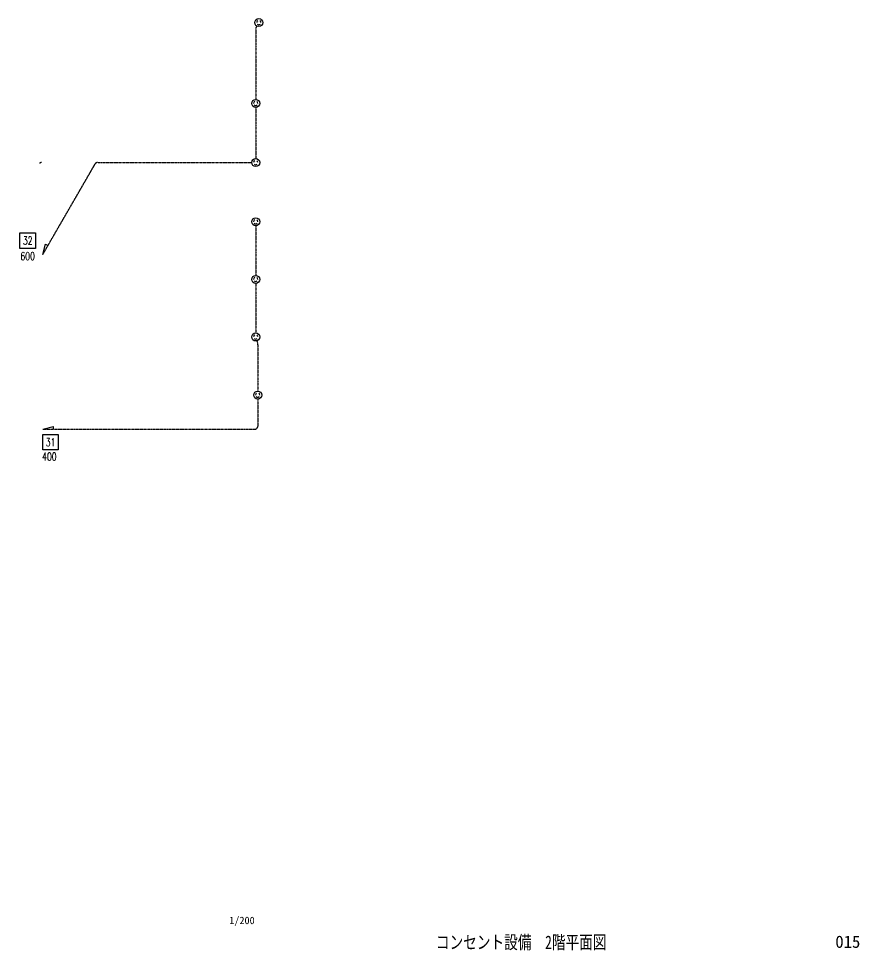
# Model space of a CAD drawing. Header units: millimetres. Extents: x 10577 to 176607, y 1464 to 57550.
# Drawn here: x 145103 to 176607, y 1464 to 36400 of the extents above; entities that cross this region are included whole.
import ezdxf
from ezdxf.enums import TextEntityAlignment as Align

# ---------------------------------------------------------------- set-up
doc = ezdxf.new("R2010")
doc.units = ezdxf.units.MM
doc.header["$LTSCALE"] = 0.2
doc.set_wipeout_variables(frame=1)
doc.linetypes.add('CENTER', pattern=[50.8, 31.75, -6.35, 6.35, -6.35])
for name, color, linetype in [('1-回路番号', 4, 'Continuous'), ('1_シンボル', 2, 'Continuous'), ('1_配線_1', 1, 'Continuous'), ('1_配線_4', 1, 'CENTER'), ('枠内記述', 3, 'Continuous')]:
    doc.layers.add(name, color=color, linetype=linetype)
doc.layers.add('1_容量', color=170, linetype='Continuous', plot=False)
doc.styles.get("Standard").update_dxf_attribs({"font": 'simplex.shx', "width": 0.8, "bigfont": 'extfont2.shx'})
doc.styles.add('ゴシック', font='MS Gothic.ttf', dxfattribs={"height": 4})

# ---------------------------------------------------------------- blocks, each defined once
blk = doc.blocks.new('O-ｺﾝｾﾝﾄ引掛け3PE付')
at = {"color": 0, "linetype": 'ByBlock'}
blk.add_circle((0, 150), 150, dxfattribs=at)
for start, end in [(120, 180), (225, 315), (0, 60)]:
    blk.add_arc((0, 150), 80, start, end, dxfattribs=at)

msp = doc.modelspace()

# ---------------------------------------------------------------- linework, layer by layer
at = {"layer": '1_配線_1'}
for points in [[(146009, 27557), (146113, 27943), (146202, 27892)], [(146009, 21007), (146395, 21111), (146395, 21007)]]:
    msp.add_lwpolyline(points, dxfattribs=at)
at = {"layer": '1_配線_4'}
for p, q in [((153988, 36024), (153988, 33372)), ((154028, 36120), (154001, 36074)), ((153988, 33072), (153988, 31154)), ((146009, 27557), (147970, 30954)), ((148057, 31004), (153838, 31004)), ((153988, 28635), (153988, 26774)), ((153988, 26474), (153988, 24613)), ((154027, 24318), (154058, 24200)), ((154062, 24174), (154062, 22436)), ((154062, 22136), (154062, 21107)), ((146009, 21007), (153962, 21007))]:
    msp.add_line(p, q, dxfattribs=at)
for centre, start, end in [((154088, 36024), 150, 180), ((145959, 30904), 90, 135), ((148057, 30904), 90, 150), ((153962, 24174), 0, 15), ((153962, 21107), 270, 0)]:
    msp.add_arc(centre, 100, start, end, dxfattribs=at)

# ---------------------------------------------------------------- block references
at = {"layer": '1_シンボル', "lineweight": -2}
for p in [(154103, 36100), (153988, 33072), (153988, 30854), (153988, 28635), (153988, 26474), (153988, 24313), (154062, 22136)]:
    msp.add_blockref('O-ｺﾝｾﾝﾄ引掛け3PE付', p, dxfattribs=at)

# ---------------------------------------------------------------- texts
at = {"layer": '枠内記述', "linetype": 'ByBlock', "lineweight": -2, "style": 'ゴシック'}
msp.add_text('1/200', height=280, dxfattribs=at).set_placement((152995, 2447))
at = {"layer": '枠内記述', "linetype": 'ByBlock', "lineweight": -2, "style": 'ゴシック', "width": 0.75}
msp.add_text('コンセント設備\u30002階平面図', height=500, dxfattribs=at).set_placement((163935, 1769), align=Align.MIDDLE_CENTER)
at = {"layer": '枠内記述', "style": 'ゴシック'}
msp.add_text('015', height=460, dxfattribs=at).set_placement((175705, 1558))

# ---------------------------------------------------------------- wipeouts: each hides what was drawn before it
msp.add_wipeout([(145103, 28417), (145783, 28417), (145783, 27737), (145103, 27737)])

# ---------------------------------------------------------------- next in the draw order: linework, layer by layer
at = {"layer": '1-回路番号'}
msp.add_lwpolyline([(145153, 28367), (145733, 28367), (145733, 27787), (145153, 27787)], close=True, dxfattribs=at)

# ---------------------------------------------------------------- next in the draw order: texts
at = {"layer": '1-回路番号', "width": 0.7}
msp.add_text('32', height=300, dxfattribs=at).set_placement((145443, 28077), align=Align.MIDDLE)
at = {"layer": '1_容量', "width": 0.7}
msp.add_text('600', height=300, dxfattribs=at).set_placement((145170, 27343))

# ---------------------------------------------------------------- next in the draw order: wipeouts: each hides what was drawn before it
msp.add_wipeout([(145959, 20857), (146639, 20857), (146639, 20177), (145959, 20177)])

# ---------------------------------------------------------------- next in the draw order: linework, layer by layer
at = {"layer": '1-回路番号'}
msp.add_lwpolyline([(146009, 20807), (146589, 20807), (146589, 20227), (146009, 20227)], close=True, dxfattribs=at)

# ---------------------------------------------------------------- next in the draw order: texts
at = {"layer": '1-回路番号', "width": 0.7}
msp.add_text('31', height=300, dxfattribs=at).set_placement((146299, 20517), align=Align.MIDDLE)
at = {"layer": '1_容量', "width": 0.7}
msp.add_text('400', height=300, dxfattribs=at).set_placement((145985, 19826))

doc.saveas('drawing.dxf')
